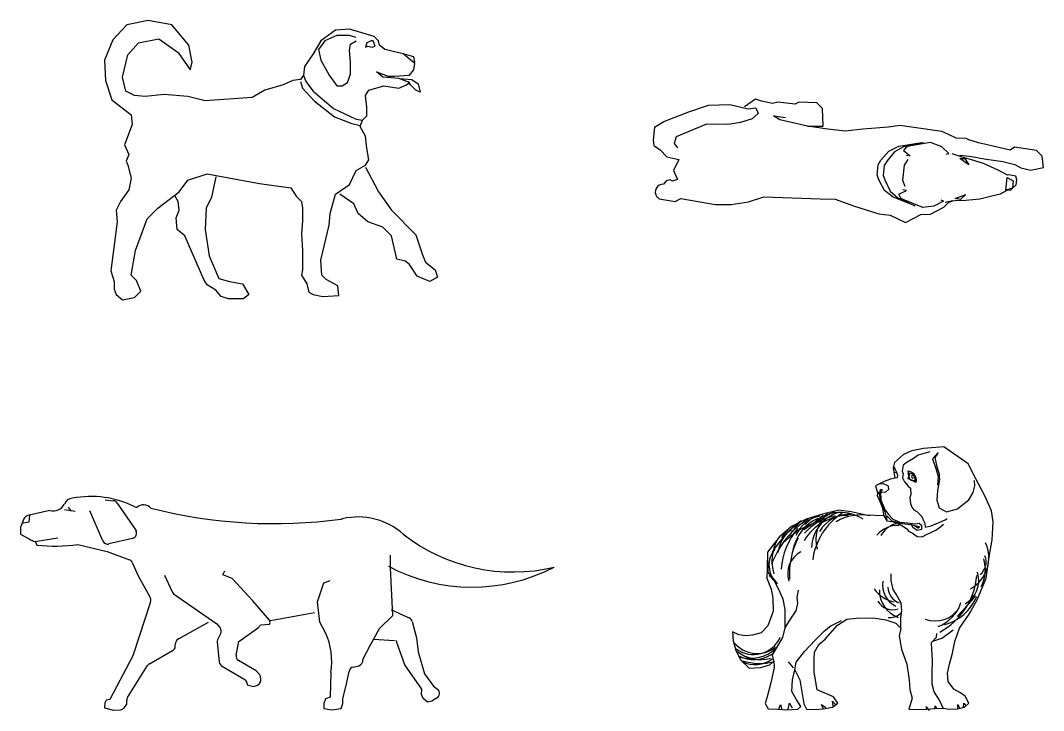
# Model space of a CAD drawing. Header units: millimetres. Extents: x 22.3 to 32, y 3.61 to 10.5.
# Drawn here: x 26.52 to 32, y 6.81 to 10.5 of the extents above; entities that cross this region are included whole.
import ezdxf

# ---------------------------------------------------------------- set-up
doc = ezdxf.new("R2010")
doc.units = ezdxf.units.MM
doc.layers.add('dwgmodels.com', color=250, linetype='Continuous')

# ---------------------------------------------------------------- blocks, each defined once
blk = doc.blocks.new('dog 3_dwgmodels.com')
at = {"color": 0, "linetype": 'ByBlock'}
for points in [[(0.4504, 1.2514), (0.4447, 1.2801), (0.3873, 1.2973), (0.2897, 1.3203), (0.2611, 1.3432), (0.2553, 1.3662), (0.2324, 1.3891), (0.1004, 1.4293), (0.0258, 1.4236), (-0.0545, 1.3662), (-0.0947, 1.2973), (-0.1406, 1.2285), (-0.1463, 1.1826), (-0.1635, 1.1596), (-0.2037, 1.1539), (-0.2553, 1.1309), (-0.3529, 1.1023), (-0.4217, 1.0621), (-0.6742, 1.0449), (-0.766, 1.0678), (-0.8922, 1.0793), (-0.9955, 1.0678), (-1.0528, 1.0736), (-1.0987, 1.0965), (-1.1159, 1.1711), (-1.0873, 1.2916), (-1.0299, 1.3547), (-0.9209, 1.3777), (-0.8176, 1.3031), (-0.7545, 1.2113), (-0.743, 1.2514), (-0.7602, 1.3432), (-0.852, 1.4522), (-0.9782, 1.4752), (-1.093, 1.4522), (-1.1676, 1.3719), (-1.2135, 1.2629), (-1.2077, 1.1539), (-1.1733, 1.0506), (-1.07, 0.9703), (-1.0643, 0.9187), (-1.1049, 0.8092), (-1.0815, 0.758), (-1.0966, 0.7217)], [(0.1348, 1.3834), (0.1004, 1.3949), (0.0316, 1.3949), (-0.0316, 1.3662), (-0.066, 1.3203), (-0.0545, 1.2629), (-0.0086, 1.1826), (0.0316, 1.1252), (0.0602, 1.1252), (0.0889, 1.1424), (0.1061, 1.1883), (0.1061, 1.2514), (0.1004, 1.3145), (0.1061, 1.349), (0.1348, 1.3662)], [(-1.1791, 0.1348), (-1.1618, 0.0775), (-1.1618, 0.0373), (-1.1504, 0.0086), (-1.1159, -0.0201), (-1.0528, -0.0086), (-1.0184, 0.0258), (-1.0414, 0.0832), (-1.07, 0.1119), (-1.0471, 0.2438), (-0.984, 0.4138), (-0.9266, 0.4711), (-0.8119, 0.5572), (-0.766, 0.6203), (-0.6627, 0.6547), (-0.3815, 0.6031), (-0.2152, 0.5801), (-0.1865, 0.5342), (-0.1578, 0.5056), (-0.152, 0.4711), (-0.152, 0.4023), (-0.1578, 0.3334), (-0.152, 0.2438), (-0.152, 0.1406), (-0.1578, 0.1119), (-0.1291, 0.066), (-0.1176, 0.0201), (-0.0947, 0.0086), (-0.043, -0.0029), (0.043, 0.0029), (0.0373, 0.0545), (-0.0258, 0.0889), (-0.0488, 0.1119), (-0.0545, 0.1922), (-0.0086, 0.3793), (-0.0029, 0.4424), (0.0258, 0.5457), (0.1004, 0.5974), (0.1348, 0.6719), (0.1865, 0.7006), (0.2037, 0.7293), (0.1922, 0.7924), (0.1865, 0.8555), (0.1578, 0.9072), (0.1693, 0.9416), (0.1922, 0.9646), (0.1922, 1.0105), (0.1865, 1.0736), (0.2037, 1.1023), (0.284, 1.1252), (0.3643, 1.1137), (0.4045, 1.1309), (0.4217, 1.1424), (0.3643, 1.1654), (0.2783, 1.1711), (0.2438, 1.1998), (0.307, 1.1768), (0.3414, 1.1768), (0.4217, 1.1826), (0.4447, 1.2113), (0.4504, 1.2457), (0.3873, 1.2973)], [(-0.1463, 1.1826), (-0.1348, 1.1482), (-0.0947, 1.0965), (0.0143, 1.0047), (0.1348, 0.9473), (0.1693, 0.9416)], [(0.3701, 1.1654), (0.4332, 1.1596), (0.4676, 1.1367), (0.4791, 1.0908), (0.4561, 1.1023), (0.4274, 1.1309), (0.416, 1.1482)], [(-0.1635, 1.1482), (-0.152, 1.1137), (-0.0889, 1.0449), (0.0201, 0.9588), (0.1119, 0.9244), (0.1578, 0.9129)], [(-1.0966, 0.7217), (-1.0873, 0.7006), (-1.07, 0.6318), (-1.0815, 0.5687), (-1.1274, 0.5056), (-1.1504, 0.4597), (-1.1446, 0.3965), (-1.1791, 0.1348)], [(0.1865, 0.6892), (0.2553, 0.5572), (0.3242, 0.4597), (0.4561, 0.3277), (0.4906, 0.2209), (0.5078, 0.1807), (0.5594, 0.1406), (0.5709, 0.1004), (0.5307, 0.0775), (0.4619, 0.1061), (0.4217, 0.1693), (0.3988, 0.1865), (0.3529, 0.1979), (0.3242, 0.322), (0.2783, 0.3679), (0.1979, 0.3965), (0.1463, 0.4424), (0.1234, 0.4941), (0.0488, 0.5457)], [(-0.6168, 0.6375), (-0.6397, 0.5285), (-0.6684, 0.4711), (-0.6742, 0.3564), (-0.6512, 0.2152), (-0.5996, 0.0947), (-0.5422, 0.0775), (-0.4733, 0.066), (-0.4389, 0.0086), (-0.4676, -0.0143), (-0.5479, -0.0143), (-0.5881, -0.0029), (-0.6168, 0.0316), (-0.6627, 0.0602), (-0.6799, 0.0889), (-0.7832, 0.322), (-0.8233, 0.3564), (-0.8291, 0.4195), (-0.8119, 0.4597), (-0.8176, 0.5056), (-0.8348, 0.5342)]]:
    blk.add_lwpolyline(points, dxfattribs=at)
blk.add_lwpolyline([(0.2381, 1.3375), (0.2266, 1.3662), (0.2152, 1.3662), (0.1922, 1.3547), (0.1865, 1.3318), (0.1979, 1.3375), (0.2209, 1.3318)], close=True, dxfattribs=at)
blk = doc.blocks.new('dog 4_dwgmodels.com')
at = {"color": 0, "linetype": 'ByBlock'}
for p, q in [((-0.2974, 0.124), (-0.3457, 0.1406)), ((-0.342, -0.1114), (-0.3839, -0.1205))]:
    blk.add_line(p, q, dxfattribs=at)
for points in [[(-1.9413, 0.2831), (-1.8907, 0.3131), (-1.757, 0.3656), (-1.6523, 0.3998), (-1.5374, 0.4037), (-1.439, 0.38), (-1.3978, 0.387), (-1.3867, 0.3559), (-1.4177, 0.3274), (-1.4809, 0.3083), (-1.549, 0.297), (-1.6634, 0.2984), (-1.7691, 0.2545), (-1.8252, 0.2306), (-1.8363, 0.1945), (-1.8186, 0.1713)], [(-1.9293, -0.0898), (-1.9257, -0.0919), (-1.9159, -0.1017), (-1.8298, -0.1151), (-1.7996, -0.0997), (-1.6159, -0.1316), (-1.5305, -0.1314), (-1.4384, -0.1169), (-1.3554, -0.09), (-1.0536, -0.1007), (-0.9731, -0.1027), (-0.8695, -0.141), (-0.7391, -0.1816), (-0.6792, -0.1886), (-0.596, -0.2283), (-0.5141, -0.1842), (-0.463, -0.1825), (-0.3917, -0.1458), (-0.3645, -0.1187), (-0.342, -0.1114), (-0.3293, -0.1098), (-0.2731, -0.1087), (-0.1984, -0.1012), (-0.1262, -0.0831), (-0.0875, -0.0737), (-0.0518, -0.0548), (-0.0328, -0.0531), (-0.0238, -0.0445), (-0.0029, -0.0265), (0, 0), (-0.0047, 0.0195), (-0.0429, 0.0268), (-0.0499, 0.025), (-0.1008, 0.0519), (-0.1777, 0.0886), (-0.243, 0.1076), (-0.2974, 0.124), (-0.301, 0.1337), (-0.241, 0.1259), (-0.175, 0.1134), (-0.0754, 0.0996), (-0.01, 0.0822), (0.0218, 0.0651), (0.0743, 0.0526), (0.1431, 0.0664), (0.1363, 0.1274), (0.106, 0.1582), (-0.0133, 0.1754), (-0.035, 0.1599), (-0.1666, 0.1904), (-0.2059, 0.1996), (-0.258, 0.2155), (-0.271, 0.2216), (-0.3247, 0.2236), (-0.3693, 0.2455), (-0.3693, 0.2455), (-0.4014, 0.2603), (-0.6268, 0.2919), (-0.6884, 0.2835), (-0.8245, 0.2717), (-0.9197, 0.2618), (-1.0129, 0.272), (-1.121, 0.2887), (-1.0382, 0.2884), (-1.0413, 0.3828), (-1.0717, 0.4132), (-1.1671, 0.4168), (-1.1871, 0.4055), (-1.2809, 0.4158), (-1.3085, 0.4092), (-1.3675, 0.4222), (-1.3996, 0.4329), (-1.4598, 0.3907)], [(-1.121, 0.2887), (-1.2703, 0.322), (-1.3036, 0.3426), (-1.2396, 0.3342)], [(-1.9413, 0.2831), (-1.9488, 0.2138), (-1.9451, 0.1849), (-1.9105, 0.1609), (-1.876, 0.1239), (-1.8117, 0.1101), (-1.8391, 0.0503), (-1.8182, 0.0031), (-1.8457, -0.0072), (-1.8577, 0.0005), (-1.8784, -0.004), (-1.8938, -0.0225)], [(-0.3799, 0.1385), (-0.3649, 0.1415), (-0.4014, 0.1775), (-0.4617, 0.2011), (-0.5784, 0.1812), (-0.5924, 0.1761), (-0.6065, 0.1577), (-0.5708, 0.1284), (-0.5905, 0.1306)], [(-0.5846, 0.1091), (-0.6029, 0.0793), (-0.6117, -0.0006), (-0.6001, -0.0336)], [(-0.4064, -0.1065), (-0.3926, -0.1127), (-0.445, -0.1402), (-0.5034, -0.1481), (-0.6097, -0.1054), (-0.6222, -0.0975), (-0.632, -0.0764), (-0.5908, -0.0555), (-0.6106, -0.0534)]]:
    blk.add_lwpolyline(points, dxfattribs=at)
for points in [[(-0.546, -0.1388), (-0.6622, -0.0929), (-0.7088, -0.0559), (-0.7396, -0.0001), (-0.7481, 0.0276), (-0.7423, 0.0809), (-0.728, 0.1064), (-0.6859, 0.1542), (-0.6324, 0.1803), (-0.5091, 0.2001), (-0.5009, 0.1992), (-0.608, 0.1776), (-0.6552, 0.1508), (-0.6947, 0.1027), (-0.7109, 0.0775), (-0.7167, 0.0242), (-0.7063, -0.0037), (-0.6781, -0.0592), (-0.6378, -0.0955)], [(-0.306, 0.1155), (-0.2784, 0.1147), (-0.2563, 0.0809)], [(-0.0512, 0.0124), (-0.0194, -0.0045), (-0.0238, -0.0445), (-0.0585, -0.0543)], [(-0.2735, -0.0769), (-0.3023, -0.105), (-0.3295, -0.1)]]:
    blk.add_lwpolyline(points, close=True, dxfattribs=at)
blk.add_arc((-1.8952, -0.0648), 0.0423, 88.1374, 216.2472, dxfattribs=at)
blk = doc.blocks.new('dog 6_dwgmodels.com')
at = {"color": 0}
for p, q in [((-1.213, 1.1232), (-1.1701, 1.119)), ((-1.1492, 1.1067), (-1.0498, 0.9618)), ((-1.5098, 1.0669), (-1.6279, 1.0393)), ((-1.4317, 1.0723), (-1.3739, 1.0639)), ((-1.412, 1.085), (-1.3951, 1.0639)), ((-1.2262, 0.904), (-1.2964, 1.0651)), ((-1.65, 1.0215), (-1.6656, 0.9819)), ((-1.6222, 1.0041), (-1.6594, 0.9975)), ((-1.6189, 1.0408), (-1.6222, 1.0041)), ((-1.6676, 0.9714), (-1.6676, 0.9406)), ((-1.6676, 0.9406), (-1.6152, 0.9117)), ((-1.5912, 0.9013), (-1.4669, 0.92)), ((-1.5866, 0.8983), (-1.5793, 0.882)), ((-1.3599, 0.8856), (-1.2021, 0.8475)), ((-1.0668, 0.9176), (-1.1932, 0.8875)), ((-1.2021, 0.8475), (-1.0833, 0.8023)), ((0.3149, 0.7603), (0.3149, 0.8269)), ((-1.0682, 0.7892), (-1.035, 0.7127)), ((-1.035, 0.7127), (-0.9747, 0.6043)), ((-0.8953, 0.7212), (-0.8543, 0.6306)), ((-0.5836, 0.7225), (-0.5728, 0.7442)), ((-0.5329, 0.7025), (-0.5836, 0.7225)), ((0.3284, 0.5049), (0.3149, 0.7603)), ((-0.4219, 0.5834), (-0.5329, 0.7025)), ((-0.0763, 0.5777), (-0.0421, 0.6803)), ((-0.0421, 0.6803), (-0.0079, 0.6914)), ((-0.8472, 0.621), (-0.6153, 0.4598)), ((-0.9706, 0.5785), (-1.0632, 0.2938)), ((-0.3322, 0.4778), (-0.4219, 0.5834)), ((-0.0643, 0.4691), (-0.0763, 0.5777)), ((-0.3274, 0.4776), (-0.0926, 0.5203)), ((0.2563, 0.4352), (0.3284, 0.5049)), ((0.3193, 0.5363), (0.3696, 0.5112)), ((0.3696, 0.5112), (0.4154, 0.4917)), ((-0.8213, 0.3804), (-0.6605, 0.4691)), ((-0.6153, 0.4598), (-0.5981, 0.438)), ((-0.4977, 0.3659), (-0.392, 0.4412)), ((-0.3818, 0.4545), (-0.3322, 0.4575)), ((-0.0338, 0.4122), (-0.0643, 0.4691)), ((0.432, 0.4722), (0.4537, 0.3856)), ((-0.5937, 0.4102), (-0.6115, 0.374)), ((0.2074, 0.3474), (0.2563, 0.4352)), ((0.4537, 0.3856), (0.4625, 0.3102)), ((-0.838, 0.3393), (-0.8366, 0.3571)), ((-0.6131, 0.3611), (-0.6025, 0.2563)), ((-0.5121, 0.2925), (-0.4977, 0.3659)), ((0.1666, 0.2687), (0.2074, 0.3474)), ((0.3357, 0.3687), (0.2237, 0.3767)), ((0.3922, 0.2412), (0.3483, 0.3608)), ((-1.0651, 0.2892), (-1.1891, 0.0556)), ((-0.9762, 0.246), (-0.8524, 0.3165)), ((0.4625, 0.3102), (0.4964, 0.1922)), ((-1.094, 0.0663), (-0.9862, 0.2364)), ((-0.5895, 0.2351), (-0.4659, 0.1613)), ((-0.4052, 0.2082), (-0.4995, 0.2629)), ((0.1154, 0.2289), (0.1449, 0.2358)), ((0.4835, 0.1099), (0.3922, 0.2412)), ((-0.3834, 0.1846), (-0.4052, 0.2082)), ((-0.3794, 0.1651), (-0.3834, 0.1846)), ((-0.005, 0.2), (-0.0088, 0.0666)), ((0.081, 0.1465), (0.0935, 0.2047)), ((0.4964, 0.1922), (0.5463, 0.1262)), ((-0.4529, 0.1399), (-0.4524, 0.1338)), ((-0.4524, 0.1338), (-0.4179, 0.1247)), ((-0.4179, 0.1247), (-0.3974, 0.1324)), ((0.059, 0.0578), (0.081, 0.1465)), ((0.481, 0.0822), (0.4835, 0.1099)), ((0.5463, 0.1262), (0.567, 0.1101)), ((-1.1891, 0.0556), (-1.2091, 0.052)), ((-0.0339, 0.0578), (-0.0414, 0.0327)), ((-0.0088, 0.0666), (-0.0339, 0.0578)), ((0.059, 0.0327), (0.059, 0.0578)), ((0.4902, 0.0601), (0.481, 0.0822)), ((0.5141, 0.04), (0.4902, 0.0601)), ((0.5618, 0.0616), (0.5367, 0.0463)), ((-1.2163, 0.0375), (-1.2181, 0.0103)), ((-1.2181, 0.0103), (-1.1692, -0.0024)), ((-1.2091, 0.052), (-1.2163, 0.0375)), ((-1.1692, -0.0024), (-1.1321, 0.0002)), ((-1.1106, 0.0126), (-1.0984, 0.0302)), ((-1.0984, 0.0302), (-1.0984, 0.0509)), ((-0.0414, 0.0327), (-0.0414, 0.0075)), ((-0.0414, 0.0075), (0, 0)), ((0, 0), (0.0502, 0.0075)), ((0.0502, 0.0075), (0.059, 0.0327)), ((0.5367, 0.0463), (0.5141, 0.04))]:
    blk.add_line(p, q, dxfattribs=at)
for centre, radius, start, end in [((-1.4927, 1.1338), 0.069, 255.6697, 332.0079), ((-1.389, 1.0871), 0.0452, 89.8913, 161.4894), ((-1.2889, 0.6294), 0.5127, 62.8895, 101.2426), ((-1.1728, 1.0905), 0.0287, 34.4389, 84.4724), ((-1.008, 1.0453), 0.0521, 41.0153, 133.1501), ((-1.0437, 1.112), 0.0287, 246.1643, 270.1948), ((-0.3092, 3.6608), 2.6642, 255.6698, 277.7553), ((-1.6233, 1.011), 0.0287, 99.2111, 158.4986), ((0.0474, 1.0495), 0.0287, 275.8856, 292.5448), ((0.0474, 1.0495), 0.0287, 275.8856, 292.5448), ((0.14, 0.6634), 0.3688, 48.6453, 102.7862), ((-1.6389, 0.9714), 0.0287, 158.4986, 180), ((-1.0735, 0.9455), 0.0287, 283.3925, 34.4389), ((0.9714, 1.6923), 0.9546, 231.9945, 283.3786), ((-1.572, 0.9782), 0.0792, 236.9881, 255.9762), ((-1.4835, 1.7231), 0.8466, 263.4992, 278.3947), ((-1.1999, 0.9154), 0.0287, 203.54, 283.3925), ((-1.0935, 0.7755), 0.0287, 28.4428, 69.179), ((0.753, 1.6116), 0.955, 241.9536, 297.3855), ((-0.9979, 0.5873), 0.0287, 341.9803, 36.2187), ((-0.8282, 0.6425), 0.0287, 204.3624, 228.3663), ((-0.4087, 0.4646), 0.0287, 305.5378, 339.444), ((-0.359, 0.4676), 0.0287, 339.444, 20.8067), ((0.4042, 0.4653), 0.0287, 14.0362, 66.9486), ((-0.6206, 0.4202), 0.0287, 339.7175, 38.2901), ((-0.3483, 0.2614), 0.3487, 349.8697, 25.6152), ((-0.8666, 0.3414), 0.0287, 299.6668, 355.7636), ((-0.808, 0.355), 0.0287, 117.5529, 175.7636), ((-0.5846, 0.364), 0.0287, 159.7175, 185.7928), ((0.3442, 0.364), 0.00518, 320.8888, 126.8551), ((-1.0905, 0.3026), 0.0287, 332.0421, 341.9803), ((-0.4839, 0.287), 0.0287, 168.9063, 237.0947), ((-0.962, 0.221), 0.0287, 119.6668, 147.6392), ((-0.5739, 0.2592), 0.0287, 185.7928, 237.0507), ((0.1219, 0.201), 0.0287, 103.1341, 172.5686), ((0.1384, 0.2637), 0.0287, 283.1341, 10.0975), ((-0.4075, 0.1593), 0.0287, 290.5561, 11.7682), ((-0.4815, 0.1373), 0.0287, 5.1944, 57.0507), ((0.5494, 0.0875), 0.0287, 295.71, 52.1249), ((-1.0697, 0.0509), 0.0287, 147.6392, 180), ((-1.1342, 0.0289), 0.0287, 274.0856, 325.4916)]:
    blk.add_arc(centre, radius, start, end, dxfattribs=at)
blk = doc.blocks.new('dog 7_dwgmodels.com')
at = {"color": 0}
for p, q in [((0.5199, 1.3846), (0.4752, 1.3654)), ((0.5817, 1.3972), (0.5199, 1.3846)), ((0.6157, 1.3801), (0.5547, 1.3619)), ((0.6917, 1.4066), (0.5817, 1.3972)), ((0.6613, 1.3752), (0.6314, 1.3429)), ((0.6597, 1.3718), (0.6432, 1.3487)), ((0.8226, 1.3154), (0.6917, 1.4066)), ((0.4265, 1.3228), (0.4193, 1.2934)), ((0.4752, 1.3654), (0.4265, 1.3228)), ((0.4951, 1.3245), (0.4727, 1.3076)), ((0.5295, 1.3431), (0.4951, 1.3245)), ((0.5547, 1.3619), (0.5295, 1.3431)), ((0.6314, 1.3429), (0.6495, 1.2855)), ((0.6432, 1.3487), (0.6496, 1.3153)), ((0.4193, 1.2934), (0.4295, 1.2392)), ((0.4371, 1.2674), (0.4229, 1.269)), ((0.4325, 1.2825), (0.4267, 1.297)), ((0.4391, 1.2682), (0.4325, 1.2825)), ((0.4454, 1.2522), (0.4391, 1.2682)), ((0.4727, 1.3076), (0.4684, 1.2758)), ((0.4684, 1.2758), (0.473, 1.2615)), ((0.473, 1.2615), (0.4703, 1.2407)), ((0.5252, 1.2595), (0.4992, 1.2674)), ((0.5011, 1.2784), (0.5169, 1.2716)), ((0.5032, 1.2496), (0.5011, 1.2784)), ((0.5169, 1.2716), (0.5308, 1.2636)), ((0.5308, 1.2636), (0.5412, 1.2424)), ((0.6495, 1.2855), (0.6613, 1.2469)), ((0.6496, 1.3153), (0.6573, 1.2888)), ((0.6573, 1.2888), (0.6662, 1.2624)), ((0.6662, 1.2624), (0.6668, 1.2485)), ((0.8635, 1.2355), (0.8226, 1.3154)), ((0.3725, 1.2211), (0.3254, 1.1976)), ((0.3483, 1.2082), (0.3662, 1.2094)), ((0.3662, 1.2094), (0.3928, 1.1976)), ((0.4059, 1.234), (0.3725, 1.2211)), ((0.4295, 1.2392), (0.4059, 1.234)), ((0.4288, 1.2399), (0.4426, 1.2429)), ((0.4426, 1.2429), (0.4454, 1.2522)), ((0.4703, 1.2407), (0.4815, 1.2183)), ((0.4815, 1.2183), (0.5007, 1.196)), ((0.4998, 1.2358), (0.5032, 1.2496)), ((0.5108, 1.2307), (0.4998, 1.2358)), ((0.5241, 1.2267), (0.5108, 1.2307)), ((0.5414, 1.2147), (0.5241, 1.2267)), ((0.537, 1.2391), (0.5252, 1.2595)), ((0.5394, 1.2194), (0.537, 1.2391)), ((0.5412, 1.2424), (0.543, 1.2281)), ((0.543, 1.2281), (0.5414, 1.2147)), ((0.6613, 1.2469), (0.6574, 1.2013)), ((0.6675, 1.2307), (0.6576, 1.1718)), ((0.6668, 1.2485), (0.6675, 1.2307)), ((0.8574, 1.1969), (0.8562, 1.2263)), ((0.9103, 1.1448), (0.8635, 1.2355)), ((0.3254, 1.1976), (0.3367, 1.1597)), ((0.3367, 1.1597), (0.3344, 1.1463)), ((0.3372, 1.1636), (0.345, 1.1533)), ((0.345, 1.1533), (0.3513, 1.1172)), ((0.3493, 1.1603), (0.3526, 1.1782)), ((0.3596, 1.161), (0.3493, 1.1603)), ((0.3602, 1.1771), (0.3522, 1.165)), ((0.3522, 1.165), (0.3536, 1.1228)), ((0.3526, 1.1782), (0.3602, 1.1771)), ((0.3787, 1.164), (0.3596, 1.161)), ((0.3948, 1.1785), (0.3787, 1.164)), ((0.3928, 1.1976), (0.3948, 1.1785)), ((0.5007, 1.196), (0.5135, 1.1851)), ((0.5135, 1.1851), (0.5142, 1.1505)), ((0.6576, 1.1718), (0.6539, 1.1199)), ((0.8257, 1.1229), (0.8478, 1.1622)), ((0.8478, 1.1622), (0.8574, 1.1969)), ((0.3344, 1.1463), (0.3468, 1.1187)), ((0.3468, 1.1187), (0.3609, 1.0825)), ((0.3513, 1.1172), (0.3671, 1.0833)), ((0.3536, 1.1228), (0.3607, 1.104)), ((0.3607, 1.104), (0.377, 1.0666)), ((0.5142, 1.1505), (0.5091, 1.1344)), ((0.5091, 1.1344), (0.5129, 1.1022)), ((0.5129, 1.1022), (0.5199, 1.0827)), ((0.6539, 1.1199), (0.6657, 1.0802)), ((0.7649, 1.0735), (0.7931, 1.0973)), ((0.7931, 1.0973), (0.8257, 1.1229)), ((0.9467, 1.0643), (0.9103, 1.1448)), ((0.0418, 1.0457), (-0.0457, 1.0196)), ((0.1286, 1.0681), (0.0418, 1.0457)), ((0.195, 1.0577), (0.1286, 1.0681)), ((0.2747, 1.0405), (0.195, 1.0577)), ((0.3609, 1.0825), (0.3703, 1.036)), ((0.3671, 1.0833), (0.3749, 1.0589)), ((0.3749, 1.0589), (0.3852, 1.0149)), ((0.377, 1.0666), (0.3963, 1.0419)), ((0.3963, 1.0419), (0.4189, 1.0196)), ((0.5199, 1.0827), (0.5299, 1.0682)), ((0.5299, 1.0682), (0.5471, 1.0592)), ((0.5471, 1.0592), (0.5716, 1.0346)), ((0.6657, 1.0802), (0.7052, 1.058)), ((0.7052, 1.058), (0.7649, 1.0735)), ((0.9562, 1.0051), (0.9467, 1.0643)), ((-0.0457, 1.0196), (-0.1244, 0.9793)), ((-0.1136, 0.959), (-0.0829, 0.9992)), ((-0.0514, 0.9913), (-0.0152, 1.0251)), ((0.0044, 1.007), (0.043, 1.0408)), ((0.3703, 1.036), (0.2747, 1.0405)), ((0.3703, 1.036), (0.3855, 1.0107)), ((0.3852, 1.0149), (0.3852, 1.0369)), ((0.3852, 1.0369), (0.4135, 1.011)), ((0.3855, 1.0107), (0.4133, 1.0057)), ((0.4133, 1.0057), (0.4444, 0.9985)), ((0.4135, 1.011), (0.467, 0.9952)), ((0.4189, 1.0196), (0.4565, 1.0037)), ((0.4444, 0.9985), (0.4629, 0.9877)), ((0.4565, 1.0037), (0.4969, 1.0001)), ((0.4629, 0.9877), (0.4914, 0.9683)), ((0.467, 0.9952), (0.5134, 0.9913)), ((0.4969, 1.0001), (0.5373, 0.9945)), ((0.5134, 0.9913), (0.5614, 0.9795)), ((0.5253, 0.9736), (0.5189, 0.9921)), ((0.5373, 0.9945), (0.5598, 0.997)), ((0.5598, 0.997), (0.572, 0.9873)), ((0.572, 0.9873), (0.5715, 0.9641)), ((0.5716, 1.0346), (0.5797, 1.0184)), ((0.5797, 1.0184), (0.5891, 0.9972)), ((0.5891, 0.9972), (0.5905, 0.9771)), ((0.6244, 0.9836), (0.6691, 1.003)), ((0.6691, 1.003), (0.6986, 1.0147)), ((0.6757, 0.9806), (0.689, 0.9922)), ((0.6986, 1.0147), (0.7089, 1.0234)), ((0.9507, 0.9076), (0.9562, 1.0051)), ((-0.1244, 0.9793), (-0.1909, 0.9229)), ((-0.1773, 0.9189), (-0.1513, 0.9551)), ((-0.1513, 0.9551), (-0.1136, 0.959)), ((0.4914, 0.9683), (0.5018, 0.955)), ((0.5018, 0.955), (0.5227, 0.9432)), ((0.5227, 0.9432), (0.5481, 0.926)), ((0.5486, 0.9582), (0.5253, 0.9736)), ((0.5535, 0.9708), (0.5315, 0.985)), ((0.5715, 0.9641), (0.5486, 0.9582)), ((0.5614, 0.9795), (0.5535, 0.9708)), ((0.5746, 0.925), (0.5989, 0.9378)), ((0.5905, 0.9771), (0.6244, 0.9836)), ((0.5989, 0.9378), (0.6477, 0.9596)), ((0.6477, 0.9596), (0.6757, 0.9806)), ((-0.1909, 0.9229), (-0.2536, 0.8418)), ((0.5481, 0.926), (0.5746, 0.925)), ((0.9351, 0.8165), (0.9507, 0.9076)), ((-0.2536, 0.8418), (-0.2559, 0.7553)), ((-0.2497, 0.7348), (-0.2512, 0.8371)), ((0.9176, 0.7027), (0.9351, 0.8165)), ((-0.2559, 0.7553), (-0.2562, 0.7034)), ((-0.2355, 0.7152), (-0.2497, 0.7348)), ((-0.2157, 0.6875), (-0.2446, 0.7167)), ((-0.2017, 0.6711), (-0.2355, 0.7152)), ((0.4098, 0.688), (0.4101, 0.7255)), ((-0.2562, 0.7034), (-0.2331, 0.6437)), ((-0.1939, 0.6461), (-0.2157, 0.6875)), ((0.42, 0.6427), (0.4098, 0.688)), ((0.8699, 0.5865), (0.9176, 0.7027)), ((-0.2331, 0.6437), (-0.2253, 0.5952)), ((-0.1694, 0.5904), (-0.1939, 0.6461)), ((-0.0939, 0.5991), (-0.0866, 0.6383)), ((0.4357, 0.618), (0.42, 0.6427)), ((0.4626, 0.5685), (0.4357, 0.618)), ((-0.2253, 0.5952), (-0.2224, 0.5267)), ((-0.158, 0.5363), (-0.1694, 0.5904)), ((-0.1004, 0.5276), (-0.0914, 0.568)), ((-0.0914, 0.568), (-0.0939, 0.5991)), ((0.4669, 0.53), (0.4626, 0.5685)), ((0.8268, 0.5102), (0.8699, 0.5865)), ((-0.2224, 0.5267), (-0.2514, 0.4474)), ((-0.1585, 0.4366), (-0.158, 0.5363)), ((-0.1334, 0.4789), (-0.1004, 0.5276)), ((0.4608, 0.4913), (0.4669, 0.53)), ((0.7748, 0.4353), (0.8268, 0.5102)), ((-0.2514, 0.4474), (-0.288, 0.4097)), ((-0.1585, 0.4366), (-0.1334, 0.4789)), ((0.0526, 0.421), (0.0858, 0.4477)), ((0.0553, 0.3771), (0.1221, 0.4514)), ((0.0858, 0.4477), (0.1434, 0.4757)), ((0.1221, 0.4514), (0.1715, 0.4835)), ((0.1715, 0.4835), (0.221, 0.4896)), ((0.221, 0.4896), (0.3127, 0.4914)), ((0.3127, 0.4914), (0.3813, 0.4804)), ((0.3813, 0.4804), (0.4351, 0.4622)), ((0.4351, 0.4622), (0.4602, 0.4359)), ((0.4602, 0.4359), (0.4608, 0.4913)), ((-0.4078, 0.4002), (-0.4402, 0.4162)), ((-0.4402, 0.4162), (-0.4375, 0.3682)), ((-0.372, 0.3947), (-0.4078, 0.4002)), ((-0.3345, 0.3985), (-0.372, 0.3947)), ((-0.288, 0.4097), (-0.3345, 0.3985)), ((-0.2043, 0.3286), (-0.1708, 0.3864)), ((-0.1708, 0.3864), (-0.1585, 0.4366)), ((0.0028, 0.3704), (0.0526, 0.421)), ((0.4602, 0.4359), (0.4512, 0.3933)), ((0.4512, 0.3933), (0.4638, 0.323)), ((0.6255, 0.3593), (0.6523, 0.3878)), ((0.6523, 0.3878), (0.6539, 0.4074)), ((0.6802, 0.3816), (0.7124, 0.4052)), ((0.7124, 0.4052), (0.7423, 0.4273)), ((0.7512, 0.3637), (0.7748, 0.4353)), ((-0.4375, 0.3682), (-0.4239, 0.3165)), ((-0.0555, 0.3101), (0.0028, 0.3704)), ((-0.0014, 0.3075), (0.022, 0.3486)), ((0.022, 0.3486), (0.0553, 0.3771)), ((0.6275, 0.3191), (0.6255, 0.3593)), ((0.6322, 0.3667), (0.6802, 0.3816)), ((0.7373, 0.3008), (0.7512, 0.3637)), ((-0.4239, 0.3165), (-0.397, 0.2648)), ((-0.2272, 0.2921), (-0.2043, 0.3286)), ((-0.22, 0.258), (-0.2272, 0.2921)), ((-0.1, 0.2532), (-0.0555, 0.3101)), ((-0.004, 0.27), (-0.0014, 0.3075)), ((0.4638, 0.323), (0.4931, 0.2431)), ((0.6308, 0.2637), (0.6275, 0.3191)), ((0.7226, 0.2431), (0.7373, 0.3008)), ((-0.397, 0.2648), (-0.3511, 0.2219)), ((-0.3511, 0.2219), (-0.29, 0.2248)), ((-0.29, 0.2248), (-0.2411, 0.2395)), ((-0.2411, 0.2395), (-0.22, 0.258)), ((-0.218, 0.2241), (-0.2364, 0.1432)), ((-0.22, 0.258), (-0.218, 0.2241)), ((-0.1435, 0.255), (-0.1152, 0.2227)), ((-0.1067, 0.2122), (-0.1, 0.2532)), ((-0.0034, 0.2008), (-0.004, 0.27)), ((0.4931, 0.2431), (0.5059, 0.1568)), ((0.6296, 0.1899), (0.6308, 0.2637)), ((0.7108, 0.1939), (0.7226, 0.2431)), ((-0.1201, 0.1591), (-0.1067, 0.2122)), ((-0.1067, 0.2122), (-0.0803, 0.1587)), ((0.0124, 0.1046), (-0.0034, 0.2008)), ((0.6283, 0.1364), (0.6296, 0.1899)), ((0.7147, 0.1502), (0.7108, 0.1939)), ((-0.2364, 0.1432), (-0.2545, 0.0674)), ((-0.123, 0.0956), (-0.1201, 0.1591)), ((-0.0803, 0.1587), (-0.0592, 0.0309)), ((0.5059, 0.1568), (0.5097, 0.1078)), ((0.6389, 0.0954), (0.6283, 0.1364)), ((0.7444, 0.1083), (0.7147, 0.1502)), ((-0.2545, 0.0674), (-0.2662, 0.0315)), ((-0.0999, 0.0554), (-0.123, 0.0956)), ((-0.0755, 0.0157), (-0.0999, 0.0554)), ((0.0998, 0.0684), (0.0124, 0.1046)), ((0.1235, 0.0333), (0.0998, 0.0684)), ((0.521, 0.0599), (0.5046, 0.002)), ((0.5097, 0.1078), (0.521, 0.0599)), ((0.6675, 0.0495), (0.6389, 0.0954)), ((0.7768, 0.0919), (0.7444, 0.1083)), ((0.8051, 0.0713), (0.7768, 0.0919)), ((0.825, 0.0334), (0.8051, 0.0713)), ((-0.2662, 0.0315), (-0.25, 0.0041)), ((-0.25, 0.0041), (-0.1996, 0.0026)), ((-0.1996, 0.0026), (-0.1511, -0.0011)), ((-0.193, 0.0025), (-0.1836, 0.0268)), ((-0.1836, 0.0268), (-0.1773, 0.0009)), ((-0.1511, -0.0011), (-0.0909, 0.0016)), ((-0.1435, 0.0025), (-0.1356, 0.0347)), ((-0.1356, 0.0347), (-0.1214, 0.0087)), ((-0.0909, 0.0016), (-0.0755, 0.0157)), ((-0.0592, 0.0309), (-0.0451, 0.0025)), ((-0.0451, 0.0025), (0, 0)), ((0, 0), (0.0442, 0.0033)), ((0.0469, 0.0025), (0.0367, 0.0268)), ((0.0367, 0.0268), (0.0587, 0.0111)), ((0.0442, 0.0033), (0.095, 0.0125)), ((0.0988, 0.019), (0.0949, 0.0449)), ((0.0949, 0.0449), (0.1106, 0.0268)), ((0.095, 0.0125), (0.1235, 0.0333)), ((0.5046, 0.002), (0.5769, -0.0005)), ((0.5769, -0.0005), (0.6442, 0.0052)), ((0.5999, 0.0032), (0.5976, 0.015)), ((0.5976, 0.015), (0.6125, -0.0054)), ((0.6432, 0.0056), (0.6456, 0.0198)), ((0.6442, 0.0052), (0.6881, 0.0076)), ((0.6456, 0.0198), (0.6542, 0.004)), ((0.6881, 0.0076), (0.6675, 0.0495)), ((0.6881, 0.0076), (0.7197, 0.0026)), ((0.7197, 0.0026), (0.7629, 0.0029)), ((0.7629, 0.0029), (0.8015, 0.013)), ((0.7659, 0.004), (0.7659, 0.0261)), ((0.7659, 0.0261), (0.7746, 0.0087)), ((0.7966, 0.0127), (0.7982, 0.0347)), ((0.7982, 0.0347), (0.8068, 0.0213)), ((0.8015, 0.013), (0.825, 0.0334))]:
    blk.add_line(p, q, dxfattribs=at)
for centre, radius, start, end in [((0.526, 1.247), 0.0218, 139.4969, 295.5119), ((0.526, 1.247), 0.00815, 139.4969, 295.5119), ((0.5261, 0.1553), 0.9962, 114.8966, 125.9865), ((0.1868, 0.8593), 0.2046, 106.9636, 177.8524), ((0.3379, 0.7552), 0.3522, 122.8597, 172.5479), ((0.1919, 0.9116), 0.1864, 132.2689, 196.3409), ((0.1873, 0.8558), 0.1891, 87.7203, 149.1652), ((0.137, 0.8308), 0.2243, 56.9634, 116.5648), ((0.2238, 0.6096), 0.4853, 121.9994, 159.7846), ((0.3245, 0.49), 0.6556, 127.3792, 147.3805), ((0.0003, 0.8126), 0.2001, 119.1105, 171.8197), ((0.1155, 0.6259), 0.3887, 97.8145, 135.7933), ((0.11, 0.811), 0.2313, 113.696, 169.5685), ((0.0578, 0.8672), 0.1711, 100.5722, 158.1984), ((0.1805, 0.7642), 0.2751, 90.2911, 149.6497), ((0.1606, 0.7552), 0.2864, 100.3671, 138.9449), ((0.2465, 0.7816), 0.2599, 79.3059, 120.51), ((0.4776, 0.8572), 0.1447, 105.2737, 149.4592), ((0.1777, 0.7336), 0.3578, 138.8101, 177.1594), ((0.4432, 0.8433), 0.1419, 86.731, 140.7676), ((0.0032, 0.7965), 0.2328, 151.6377, 197.3871), ((0.286, 0.7234), 0.4223, 152.6691, 183.3665), ((0.7449, 0.8112), 0.1876, 298.7494, 25.8141), ((-0.1164, 0.774), 0.1291, 138.75, 230.0475), ((-0.0095, 0.726), 0.1358, 118.8378, 196.7748), ((0.8333, 0.7899), 0.0849, 307.979, 22.8892), ((0.7233, 0.7491), 0.1909, 331.9451, 17.7209), ((0.4925, 0.7467), 0.3761, 298.0143, 355.4355), ((0.7347, 0.6901), 0.1437, 299.382, 18.1166), ((0.4879, 0.6658), 0.1249, 170.3111, 244.4257), ((0.4601, 0.7466), 0.1743, 215.582, 258.2217), ((0.4989, 0.6375), 0.1531, 178.8854, 250.314), ((0.4792, 0.6546), 0.087, 180, 251.7953), ((0.6314, 0.7017), 0.255, 284.4593, 337.7266), ((3.907, -2.2136), 4.1509, 137.157, 139.2257), ((0.4166, 0.6259), 0.0914, 209.6447, 289.6028), ((0.5891, 0.6353), 0.2039, 290.7254, 342.1563), ((0.4035, 0.5757), 0.0831, 262.2349, 314.2436), ((0.6439, 0.6293), 0.1554, 250.2241, 326.1985), ((-0.3281, 0.4507), 0.1564, 233.4892, 336.0165), ((-0.3087, 0.4583), 0.1589, 219.4841, 307.8805), ((-0.2901, 0.4718), 0.2042, 232.046, 285.0432), ((-0.3493, 0.4928), 0.2187, 254.0547, 310.5301), ((-0.3274, 0.4463), 0.179, 242.7343, 303.2649), ((-0.3201, 0.3945), 0.1545, 243.2362, 306.7512), ((-0.2927, 0.5786), 0.3319, 253.4261, 282.8269)]:
    blk.add_arc(centre, radius, start, end, dxfattribs=at)

msp = doc.modelspace()

# ---------------------------------------------------------------- block references
at = {"layer": 'dwgmodels.com'}
for name, p in [('dog 3_dwgmodels.com', (28.1808, 9.0281)), ('dog 4_dwgmodels.com', (31.8562, 9.6494)), ('dog 7_dwgmodels.com', (30.7737, 6.8144)), ('dog 6_dwgmodels.com', (28.1853, 6.813))]:
    msp.add_blockref(name, p, dxfattribs=at)

doc.saveas('drawing.dxf')
